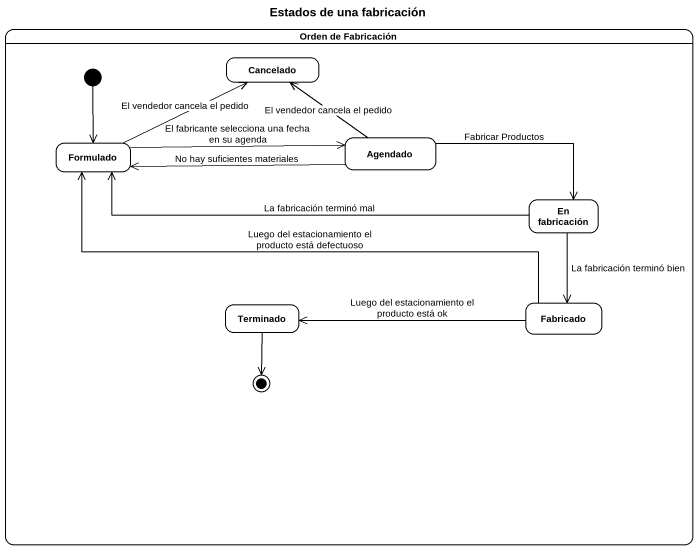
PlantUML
@startuml
title Estados de una fabricación
hide empty description
state "Orden de Fabricación" as Orden_de_Fabricación {
  state Cancelado
  state Formulado
  state Agendado
  state "En fabricación" as En_fabricación
  state Terminado
  state Fabricado
  [*] --> Formulado
  Terminado --> [*]
}
Formulado -right-> Cancelado : El vendedor cancela el pedido
Formulado -right-> Agendado : El fabricante selecciona una fecha en su agenda
Agendado -up-> Cancelado : El vendedor cancela el pedido
Agendado -left-> Formulado : No hay suficientes materiales
Agendado -right-> En_fabricación : Fabricar Productos
En_fabricación -left-> Formulado : La fabricación terminó mal
En_fabricación --> Fabricado : La fabricación terminó bien
Fabricado -left-> Formulado : Luego del estacionamiento el producto está defectuoso
Fabricado -left-> Terminado : Luego del estacionamiento el producto está ok
@enduml
